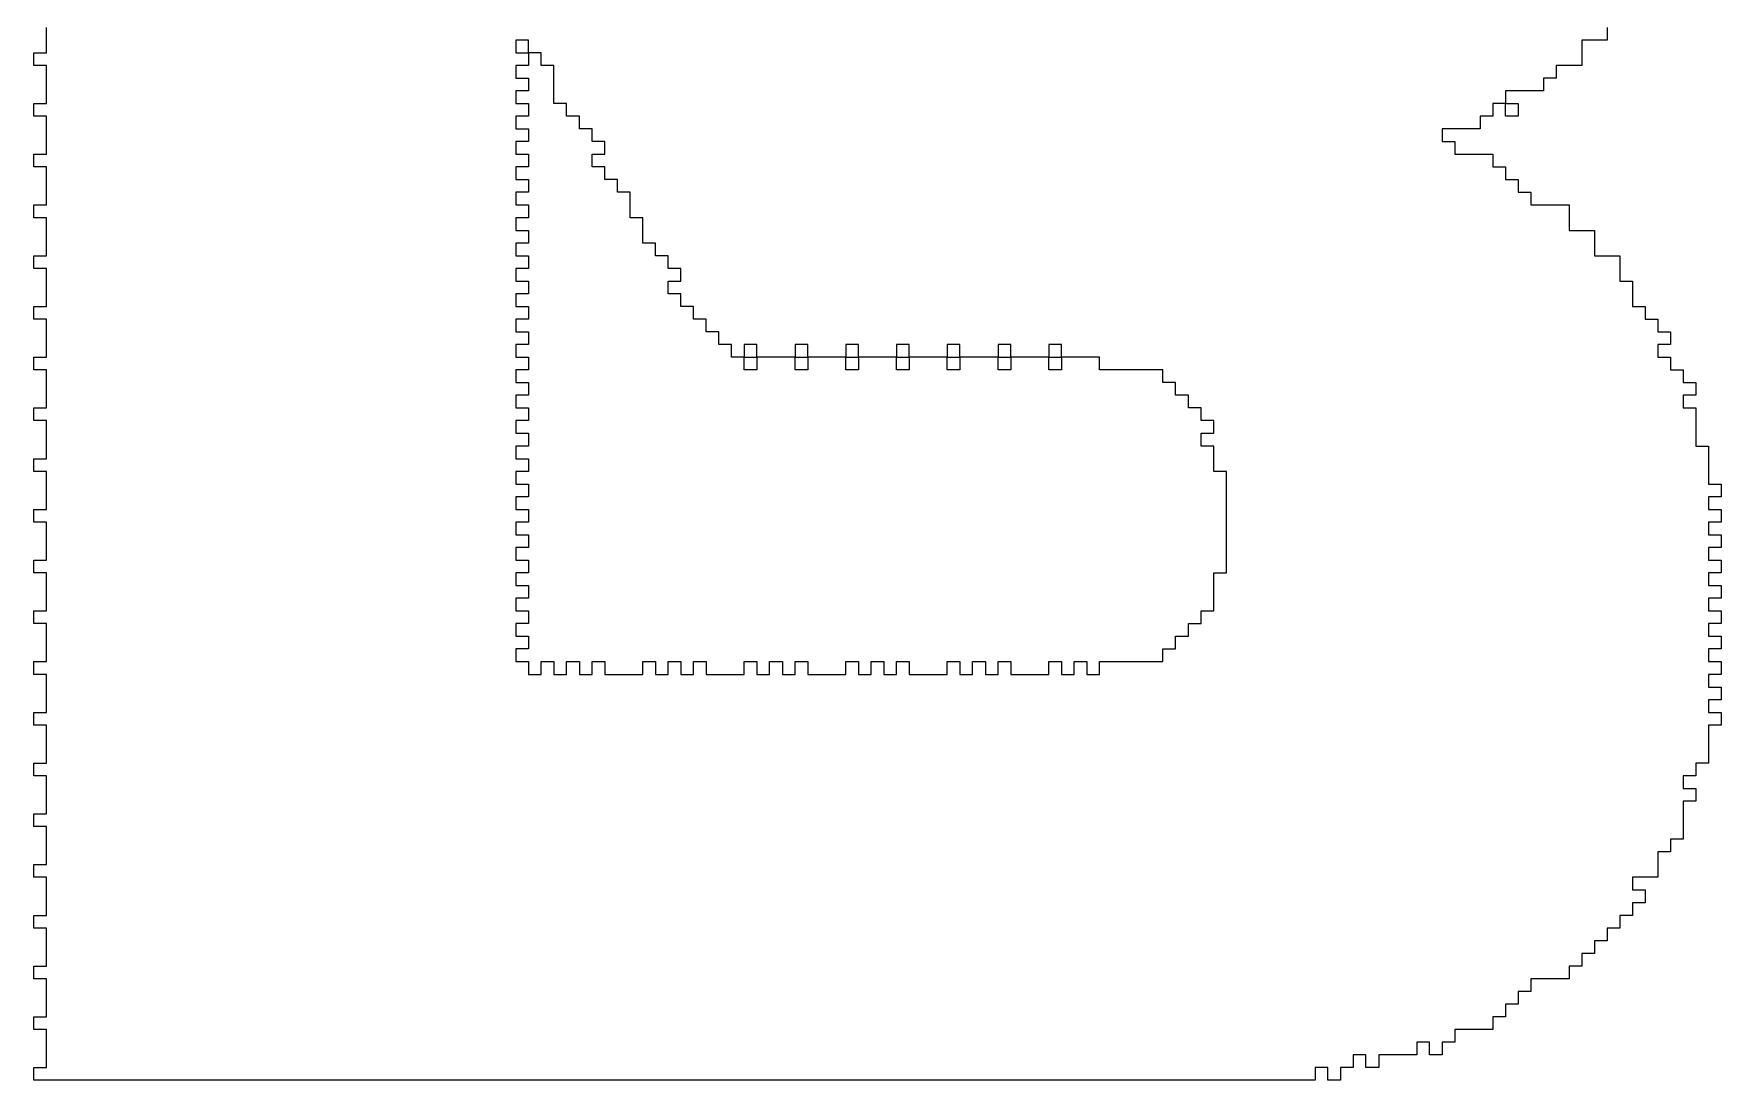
# Model space of a CAD drawing. Header units: millimetres. Extents: x 0 to 3.1, y 0 to 2.57.
# Drawn here: x 1.8828 to 1.9807, y 2.2103 to 2.2711 of the extents above; entities that cross this region are included whole.
import ezdxf

# ---------------------------------------------------------------- set-up
doc = ezdxf.new("R2010")
doc.units = ezdxf.units.MM
doc.header["$MEASUREMENT"] = 0
doc.layers.add('TopOverlay', color=2, linetype='Continuous')

msp = doc.modelspace()

# ---------------------------------------------------------------- linework, layer by layer
at = {"layer": 'TopOverlay'}
for p, q in [((1.883511, 2.270713), (1.883511, 2.27145)), ((1.974068, 2.27145), (1.974068, 2.270713)), ((1.882774, 2.269241), (1.882774, 2.269977)), ((1.882774, 2.269977), (1.883511, 2.269977)), ((1.883511, 2.269977), (1.883511, 2.270713)), ((1.911488, 2.270713), (1.910751, 2.270713)), ((1.910751, 2.270713), (1.910751, 2.269977)), ((1.910751, 2.269977), (1.911488, 2.269977)), ((1.911488, 2.269977), (1.911488, 2.270713)), ((1.911488, 2.269977), (1.911488, 2.269241)), ((1.912224, 2.269977), (1.911488, 2.269977)), ((1.912224, 2.269241), (1.912224, 2.269977)), ((1.974068, 2.270713), (1.972596, 2.270713)), ((1.972596, 2.270713), (1.972596, 2.269977)), ((1.972596, 2.269977), (1.972596, 2.269241)), ((1.883511, 2.269241), (1.882774, 2.269241)), ((1.883511, 2.268505), (1.883511, 2.269241)), ((1.911488, 2.269241), (1.910751, 2.269241)), ((1.910751, 2.269241), (1.910751, 2.268505)), ((1.91296, 2.269241), (1.912224, 2.269241)), ((1.91296, 2.268505), (1.91296, 2.269241)), ((1.972596, 2.269241), (1.971123, 2.269241)), ((1.971123, 2.269241), (1.971123, 2.268505)), ((1.883511, 2.267768), (1.883511, 2.268505)), ((1.910751, 2.268505), (1.911488, 2.268505)), ((1.911488, 2.268505), (1.911488, 2.267768)), ((1.91296, 2.267768), (1.91296, 2.268505)), ((1.971123, 2.268505), (1.970387, 2.268505)), ((1.970387, 2.268505), (1.970387, 2.267768)), ((1.882774, 2.266296), (1.882774, 2.267032)), ((1.882774, 2.267032), (1.883511, 2.267032)), ((1.883511, 2.267032), (1.883511, 2.267768)), ((1.911488, 2.267768), (1.910751, 2.267768)), ((1.910751, 2.267768), (1.910751, 2.267032)), ((1.910751, 2.267032), (1.911488, 2.267032)), ((1.911488, 2.267032), (1.911488, 2.266296)), ((1.91296, 2.267032), (1.91296, 2.267768)), ((1.913696, 2.267032), (1.91296, 2.267032)), ((1.913696, 2.266296), (1.913696, 2.267032)), ((1.968178, 2.267032), (1.967442, 2.267032)), ((1.967442, 2.267032), (1.967442, 2.266296)), ((1.970387, 2.267768), (1.968178, 2.267768)), ((1.968178, 2.267768), (1.968178, 2.267032)), ((1.968178, 2.267032), (1.968915, 2.267032)), ((1.968178, 2.266296), (1.968178, 2.267032)), ((1.968915, 2.267032), (1.968915, 2.266296)), ((1.883511, 2.266296), (1.882774, 2.266296)), ((1.883511, 2.26556), (1.883511, 2.266296)), ((1.911488, 2.266296), (1.910751, 2.266296)), ((1.910751, 2.266296), (1.910751, 2.26556)), ((1.914433, 2.266296), (1.913696, 2.266296)), ((1.914433, 2.26556), (1.914433, 2.266296)), ((1.967442, 2.266296), (1.966706, 2.266296)), ((1.966706, 2.266296), (1.966706, 2.26556)), ((1.968915, 2.266296), (1.968178, 2.266296)), ((1.883511, 2.264823), (1.883511, 2.26556)), ((1.910751, 2.26556), (1.911488, 2.26556)), ((1.911488, 2.26556), (1.911488, 2.264823)), ((1.915169, 2.26556), (1.914433, 2.26556)), ((1.915169, 2.264823), (1.915169, 2.26556)), ((1.966706, 2.26556), (1.964497, 2.26556)), ((1.964497, 2.26556), (1.964497, 2.264823)), ((1.882774, 2.263351), (1.882774, 2.264087)), ((1.882774, 2.264087), (1.883511, 2.264087)), ((1.883511, 2.264087), (1.883511, 2.264823)), ((1.911488, 2.264823), (1.910751, 2.264823)), ((1.910751, 2.264823), (1.910751, 2.264087)), ((1.910751, 2.264087), (1.911488, 2.264087)), ((1.911488, 2.264087), (1.911488, 2.263351)), ((1.915905, 2.264823), (1.915169, 2.264823)), ((1.915169, 2.263351), (1.915169, 2.264087)), ((1.915169, 2.264087), (1.915905, 2.264087)), ((1.915905, 2.264087), (1.915905, 2.264823)), ((1.964497, 2.264823), (1.965233, 2.264823)), ((1.965233, 2.264823), (1.965233, 2.264087)), ((1.965233, 2.264087), (1.967442, 2.264087)), ((1.967442, 2.264087), (1.967442, 2.263351)), ((1.883511, 2.263351), (1.882774, 2.263351)), ((1.883511, 2.262615), (1.883511, 2.263351)), ((1.911488, 2.263351), (1.910751, 2.263351)), ((1.910751, 2.263351), (1.910751, 2.262615)), ((1.915905, 2.263351), (1.915169, 2.263351)), ((1.915905, 2.262615), (1.915905, 2.263351)), ((1.967442, 2.263351), (1.968178, 2.263351)), ((1.968178, 2.263351), (1.968178, 2.262615)), ((1.883511, 2.261878), (1.883511, 2.262615)), ((1.910751, 2.262615), (1.911488, 2.262615)), ((1.911488, 2.262615), (1.911488, 2.261878)), ((1.916641, 2.262615), (1.915905, 2.262615)), ((1.916641, 2.261878), (1.916641, 2.262615)), ((1.968178, 2.262615), (1.968915, 2.262615)), ((1.968915, 2.262615), (1.968915, 2.261878)), ((1.882774, 2.260406), (1.882774, 2.261142)), ((1.882774, 2.261142), (1.883511, 2.261142)), ((1.883511, 2.261142), (1.883511, 2.261878)), ((1.911488, 2.261878), (1.910751, 2.261878)), ((1.910751, 2.261878), (1.910751, 2.261142)), ((1.910751, 2.261142), (1.911488, 2.261142)), ((1.911488, 2.261142), (1.911488, 2.260406)), ((1.917378, 2.261878), (1.916641, 2.261878)), ((1.917378, 2.261142), (1.917378, 2.261878)), ((1.917378, 2.260406), (1.917378, 2.261142)), ((1.968915, 2.261878), (1.969651, 2.261878)), ((1.969651, 2.261878), (1.969651, 2.261142)), ((1.969651, 2.261142), (1.97186, 2.261142)), ((1.97186, 2.261142), (1.97186, 2.260406)), ((1.883511, 2.260406), (1.882774, 2.260406)), ((1.883511, 2.25967), (1.883511, 2.260406)), ((1.911488, 2.260406), (1.910751, 2.260406)), ((1.910751, 2.260406), (1.910751, 2.25967)), ((1.918114, 2.260406), (1.917378, 2.260406)), ((1.918114, 2.25967), (1.918114, 2.260406)), ((1.97186, 2.260406), (1.97186, 2.25967)), ((1.883511, 2.258934), (1.883511, 2.25967)), ((1.910751, 2.25967), (1.911488, 2.25967)), ((1.911488, 2.25967), (1.911488, 2.258934)), ((1.918114, 2.258934), (1.918114, 2.25967)), ((1.97186, 2.25967), (1.973332, 2.25967)), ((1.973332, 2.25967), (1.973332, 2.258934)), ((1.882774, 2.257461), (1.882774, 2.258197)), ((1.882774, 2.258197), (1.883511, 2.258197)), ((1.883511, 2.258197), (1.883511, 2.258934)), ((1.911488, 2.258934), (1.910751, 2.258934)), ((1.910751, 2.258934), (1.910751, 2.258197)), ((1.910751, 2.258197), (1.911488, 2.258197)), ((1.911488, 2.258197), (1.911488, 2.257461)), ((1.91885, 2.258934), (1.918114, 2.258934)), ((1.91885, 2.258197), (1.91885, 2.258934)), ((1.919586, 2.258197), (1.91885, 2.258197)), ((1.919586, 2.257461), (1.919586, 2.258197)), ((1.973332, 2.258934), (1.973332, 2.258197)), ((1.973332, 2.258197), (1.974805, 2.258197)), ((1.974805, 2.258197), (1.974805, 2.257461)), ((1.883511, 2.257461), (1.882774, 2.257461)), ((1.883511, 2.256725), (1.883511, 2.257461)), ((1.911488, 2.257461), (1.910751, 2.257461)), ((1.910751, 2.257461), (1.910751, 2.256725)), ((1.920323, 2.257461), (1.919586, 2.257461)), ((1.920323, 2.256725), (1.920323, 2.257461)), ((1.974805, 2.257461), (1.974805, 2.256725)), ((1.883511, 2.255989), (1.883511, 2.256725)), ((1.910751, 2.256725), (1.911488, 2.256725)), ((1.911488, 2.256725), (1.911488, 2.255989)), ((1.919586, 2.255989), (1.919586, 2.256725)), ((1.919586, 2.256725), (1.920323, 2.256725)), ((1.974805, 2.256725), (1.975541, 2.256725)), ((1.975541, 2.256725), (1.975541, 2.255989)), ((1.882774, 2.254516), (1.882774, 2.255252)), ((1.882774, 2.255252), (1.883511, 2.255252)), ((1.883511, 2.255252), (1.883511, 2.255989)), ((1.911488, 2.255989), (1.910751, 2.255989)), ((1.910751, 2.255989), (1.910751, 2.255252)), ((1.910751, 2.255252), (1.911488, 2.255252)), ((1.911488, 2.255252), (1.911488, 2.254516)), ((1.920323, 2.255989), (1.919586, 2.255989)), ((1.920323, 2.255252), (1.920323, 2.255989)), ((1.921059, 2.255252), (1.920323, 2.255252)), ((1.921059, 2.254516), (1.921059, 2.255252)), ((1.975541, 2.255989), (1.975541, 2.255252)), ((1.975541, 2.255252), (1.976277, 2.255252)), ((1.976277, 2.255252), (1.976277, 2.254516)), ((1.883511, 2.254516), (1.882774, 2.254516)), ((1.883511, 2.25378), (1.883511, 2.254516)), ((1.911488, 2.254516), (1.910751, 2.254516)), ((1.910751, 2.254516), (1.910751, 2.25378)), ((1.921795, 2.254516), (1.921059, 2.254516)), ((1.921795, 2.25378), (1.921795, 2.254516)), ((1.976277, 2.254516), (1.977013, 2.254516)), ((1.977013, 2.254516), (1.977013, 2.25378)), ((1.883511, 2.253044), (1.883511, 2.25378)), ((1.910751, 2.25378), (1.911488, 2.25378)), ((1.911488, 2.25378), (1.911488, 2.253044)), ((1.922531, 2.25378), (1.921795, 2.25378)), ((1.922531, 2.253044), (1.922531, 2.25378)), ((1.977013, 2.25378), (1.97775, 2.25378)), ((1.97775, 2.25378), (1.97775, 2.253044)), ((1.882774, 2.251571), (1.882774, 2.252307)), ((1.882774, 2.252307), (1.883511, 2.252307)), ((1.883511, 2.252307), (1.883511, 2.253044)), ((1.911488, 2.253044), (1.910751, 2.253044)), ((1.910751, 2.253044), (1.910751, 2.252307)), ((1.910751, 2.252307), (1.911488, 2.252307)), ((1.911488, 2.252307), (1.911488, 2.251571)), ((1.923268, 2.253044), (1.922531, 2.253044)), ((1.923268, 2.252307), (1.923268, 2.253044)), ((1.924004, 2.252307), (1.923268, 2.252307)), ((1.92474, 2.253044), (1.924004, 2.253044)), ((1.924004, 2.253044), (1.924004, 2.252307)), ((1.924004, 2.252307), (1.92474, 2.252307)), ((1.924004, 2.251571), (1.924004, 2.252307)), ((1.92474, 2.252307), (1.92474, 2.253044)), ((1.926949, 2.252307), (1.92474, 2.252307)), ((1.92474, 2.252307), (1.92474, 2.251571)), ((1.927685, 2.253044), (1.926949, 2.253044)), ((1.926949, 2.253044), (1.926949, 2.252307)), ((1.926949, 2.252307), (1.927685, 2.252307)), ((1.926949, 2.251571), (1.926949, 2.252307)), ((1.927685, 2.252307), (1.927685, 2.253044)), ((1.929894, 2.252307), (1.927685, 2.252307)), ((1.927685, 2.252307), (1.927685, 2.251571)), ((1.93063, 2.253044), (1.929894, 2.253044)), ((1.929894, 2.253044), (1.929894, 2.252307)), ((1.929894, 2.252307), (1.93063, 2.252307)), ((1.929894, 2.251571), (1.929894, 2.252307)), ((1.93063, 2.252307), (1.93063, 2.253044)), ((1.932839, 2.252307), (1.93063, 2.252307)), ((1.93063, 2.252307), (1.93063, 2.251571)), ((1.933575, 2.253044), (1.932839, 2.253044)), ((1.932839, 2.253044), (1.932839, 2.252307)), ((1.932839, 2.252307), (1.933575, 2.252307)), ((1.932839, 2.251571), (1.932839, 2.252307)), ((1.933575, 2.252307), (1.933575, 2.253044)), ((1.935784, 2.252307), (1.933575, 2.252307)), ((1.933575, 2.252307), (1.933575, 2.251571)), ((1.93652, 2.253044), (1.935784, 2.253044)), ((1.935784, 2.253044), (1.935784, 2.252307)), ((1.935784, 2.252307), (1.93652, 2.252307)), ((1.935784, 2.251571), (1.935784, 2.252307)), ((1.93652, 2.252307), (1.93652, 2.253044)), ((1.938729, 2.252307), (1.93652, 2.252307)), ((1.93652, 2.252307), (1.93652, 2.251571)), ((1.939465, 2.253044), (1.938729, 2.253044)), ((1.938729, 2.253044), (1.938729, 2.252307)), ((1.938729, 2.252307), (1.939465, 2.252307)), ((1.938729, 2.251571), (1.938729, 2.252307)), ((1.939465, 2.252307), (1.939465, 2.253044)), ((1.941674, 2.252307), (1.939465, 2.252307)), ((1.939465, 2.252307), (1.939465, 2.251571)), ((1.94241, 2.253044), (1.941674, 2.253044)), ((1.941674, 2.253044), (1.941674, 2.252307)), ((1.941674, 2.252307), (1.94241, 2.252307)), ((1.941674, 2.251571), (1.941674, 2.252307)), ((1.94241, 2.252307), (1.94241, 2.253044)), ((1.944619, 2.252307), (1.94241, 2.252307)), ((1.94241, 2.252307), (1.94241, 2.251571)), ((1.944619, 2.251571), (1.944619, 2.252307)), ((1.97775, 2.253044), (1.977013, 2.253044)), ((1.977013, 2.253044), (1.977013, 2.252307)), ((1.977013, 2.252307), (1.97775, 2.252307)), ((1.97775, 2.252307), (1.97775, 2.251571)), ((1.883511, 2.251571), (1.882774, 2.251571)), ((1.883511, 2.250835), (1.883511, 2.251571)), ((1.911488, 2.251571), (1.910751, 2.251571)), ((1.910751, 2.251571), (1.910751, 2.250835)), ((1.92474, 2.251571), (1.924004, 2.251571)), ((1.927685, 2.251571), (1.926949, 2.251571)), ((1.93063, 2.251571), (1.929894, 2.251571)), ((1.933575, 2.251571), (1.932839, 2.251571)), ((1.93652, 2.251571), (1.935784, 2.251571)), ((1.939465, 2.251571), (1.938729, 2.251571)), ((1.94241, 2.251571), (1.941674, 2.251571)), ((1.9483, 2.251571), (1.944619, 2.251571)), ((1.9483, 2.250835), (1.9483, 2.251571)), ((1.97775, 2.251571), (1.978486, 2.251571)), ((1.978486, 2.251571), (1.978486, 2.250835)), ((1.883511, 2.250099), (1.883511, 2.250835)), ((1.910751, 2.250835), (1.911488, 2.250835)), ((1.911488, 2.250835), (1.911488, 2.250099)), ((1.949036, 2.250835), (1.9483, 2.250835)), ((1.949036, 2.250099), (1.949036, 2.250835)), ((1.978486, 2.250835), (1.979222, 2.250835)), ((1.979222, 2.250835), (1.979222, 2.250099)), ((1.882774, 2.248626), (1.882774, 2.249363)), ((1.882774, 2.249363), (1.883511, 2.249363)), ((1.883511, 2.249363), (1.883511, 2.250099)), ((1.911488, 2.250099), (1.910751, 2.250099)), ((1.910751, 2.250099), (1.910751, 2.249363)), ((1.910751, 2.249363), (1.911488, 2.249363)), ((1.911488, 2.249363), (1.911488, 2.248626)), ((1.949772, 2.250099), (1.949036, 2.250099)), ((1.949772, 2.249363), (1.949772, 2.250099)), ((1.950509, 2.249363), (1.949772, 2.249363)), ((1.950509, 2.248626), (1.950509, 2.249363)), ((1.979222, 2.250099), (1.978486, 2.250099)), ((1.978486, 2.250099), (1.978486, 2.249363)), ((1.978486, 2.249363), (1.979222, 2.249363)), ((1.979222, 2.249363), (1.979222, 2.248626)), ((1.883511, 2.248626), (1.882774, 2.248626)), ((1.883511, 2.24789), (1.883511, 2.248626)), ((1.911488, 2.248626), (1.910751, 2.248626)), ((1.910751, 2.248626), (1.910751, 2.24789)), ((1.951245, 2.248626), (1.950509, 2.248626)), ((1.951245, 2.24789), (1.951245, 2.248626)), ((1.979222, 2.248626), (1.979222, 2.24789)), ((1.883511, 2.247154), (1.883511, 2.24789)), ((1.910751, 2.24789), (1.911488, 2.24789)), ((1.911488, 2.24789), (1.911488, 2.247154)), ((1.950509, 2.247154), (1.950509, 2.24789)), ((1.950509, 2.24789), (1.951245, 2.24789)), ((1.979222, 2.24789), (1.979222, 2.247154)), ((1.882774, 2.245681), (1.882774, 2.246417)), ((1.882774, 2.246417), (1.883511, 2.246417)), ((1.883511, 2.246417), (1.883511, 2.247154)), ((1.911488, 2.247154), (1.910751, 2.247154)), ((1.910751, 2.247154), (1.910751, 2.246417)), ((1.910751, 2.246417), (1.911488, 2.246417)), ((1.911488, 2.246417), (1.911488, 2.245681)), ((1.951245, 2.247154), (1.950509, 2.247154)), ((1.951245, 2.246417), (1.951245, 2.247154)), ((1.951245, 2.245681), (1.951245, 2.246417)), ((1.979222, 2.247154), (1.979958, 2.247154)), ((1.979958, 2.247154), (1.979958, 2.246417)), ((1.979958, 2.246417), (1.979958, 2.245681)), ((1.883511, 2.245681), (1.882774, 2.245681)), ((1.883511, 2.244945), (1.883511, 2.245681)), ((1.911488, 2.245681), (1.910751, 2.245681)), ((1.910751, 2.245681), (1.910751, 2.244945)), ((1.951981, 2.245681), (1.951245, 2.245681)), ((1.951981, 2.244945), (1.951981, 2.245681)), ((1.979958, 2.245681), (1.979958, 2.244945)), ((1.883511, 2.244209), (1.883511, 2.244945)), ((1.910751, 2.244945), (1.911488, 2.244945)), ((1.911488, 2.244945), (1.911488, 2.244209)), ((1.951981, 2.244209), (1.951981, 2.244945)), ((1.979958, 2.244945), (1.980695, 2.244945)), ((1.980695, 2.244945), (1.980695, 2.244209)), ((1.882774, 2.242736), (1.882774, 2.243473)), ((1.882774, 2.243473), (1.883511, 2.243473)), ((1.883511, 2.243473), (1.883511, 2.244209)), ((1.911488, 2.244209), (1.910751, 2.244209)), ((1.910751, 2.244209), (1.910751, 2.243473)), ((1.910751, 2.243473), (1.911488, 2.243473)), ((1.911488, 2.243473), (1.911488, 2.242736)), ((1.951981, 2.243473), (1.951981, 2.244209)), ((1.951981, 2.242736), (1.951981, 2.243473)), ((1.980695, 2.244209), (1.979958, 2.244209)), ((1.979958, 2.244209), (1.979958, 2.243473)), ((1.979958, 2.243473), (1.980695, 2.243473)), ((1.980695, 2.243473), (1.980695, 2.242736)), ((1.883511, 2.242736), (1.882774, 2.242736)), ((1.883511, 2.242), (1.883511, 2.242736)), ((1.911488, 2.242736), (1.910751, 2.242736)), ((1.910751, 2.242736), (1.910751, 2.242)), ((1.951981, 2.242), (1.951981, 2.242736)), ((1.980695, 2.242736), (1.979958, 2.242736)), ((1.979958, 2.242736), (1.979958, 2.242)), ((1.883511, 2.241264), (1.883511, 2.242)), ((1.910751, 2.242), (1.911488, 2.242)), ((1.911488, 2.242), (1.911488, 2.241264)), ((1.951981, 2.241264), (1.951981, 2.242)), ((1.979958, 2.242), (1.980695, 2.242)), ((1.980695, 2.242), (1.980695, 2.241264)), ((1.882774, 2.239791), (1.882774, 2.240528)), ((1.882774, 2.240528), (1.883511, 2.240528)), ((1.883511, 2.240528), (1.883511, 2.241264)), ((1.911488, 2.241264), (1.910751, 2.241264)), ((1.910751, 2.241264), (1.910751, 2.240528)), ((1.910751, 2.240528), (1.911488, 2.240528)), ((1.911488, 2.240528), (1.911488, 2.239791)), ((1.951981, 2.240528), (1.951981, 2.241264)), ((1.951981, 2.239791), (1.951981, 2.240528)), ((1.980695, 2.241264), (1.979958, 2.241264)), ((1.979958, 2.241264), (1.979958, 2.240528)), ((1.979958, 2.240528), (1.980695, 2.240528)), ((1.980695, 2.240528), (1.980695, 2.239791)), ((1.883511, 2.239791), (1.882774, 2.239791)), ((1.883511, 2.239055), (1.883511, 2.239791)), ((1.911488, 2.239791), (1.910751, 2.239791)), ((1.910751, 2.239791), (1.910751, 2.239055)), ((1.951245, 2.239055), (1.951245, 2.239791)), ((1.951245, 2.239791), (1.951981, 2.239791)), ((1.980695, 2.239791), (1.979958, 2.239791)), ((1.979958, 2.239791), (1.979958, 2.239055)), ((1.883511, 2.238319), (1.883511, 2.239055)), ((1.910751, 2.239055), (1.911488, 2.239055)), ((1.911488, 2.239055), (1.911488, 2.238319)), ((1.951245, 2.238319), (1.951245, 2.239055)), ((1.979958, 2.239055), (1.980695, 2.239055)), ((1.980695, 2.239055), (1.980695, 2.238319)), ((1.882774, 2.236846), (1.882774, 2.237583)), ((1.882774, 2.237583), (1.883511, 2.237583)), ((1.883511, 2.237583), (1.883511, 2.238319)), ((1.911488, 2.238319), (1.910751, 2.238319)), ((1.910751, 2.238319), (1.910751, 2.237583)), ((1.910751, 2.237583), (1.911488, 2.237583)), ((1.911488, 2.237583), (1.911488, 2.236846)), ((1.950509, 2.236846), (1.950509, 2.237583)), ((1.950509, 2.237583), (1.951245, 2.237583)), ((1.951245, 2.237583), (1.951245, 2.238319)), ((1.980695, 2.238319), (1.979958, 2.238319)), ((1.979958, 2.238319), (1.979958, 2.237583)), ((1.979958, 2.237583), (1.980695, 2.237583)), ((1.980695, 2.237583), (1.980695, 2.236846)), ((1.883511, 2.236846), (1.882774, 2.236846)), ((1.883511, 2.23611), (1.883511, 2.236846)), ((1.911488, 2.236846), (1.910751, 2.236846)), ((1.910751, 2.236846), (1.910751, 2.23611)), ((1.949772, 2.23611), (1.949772, 2.236846)), ((1.949772, 2.236846), (1.950509, 2.236846)), ((1.980695, 2.236846), (1.979958, 2.236846)), ((1.979958, 2.236846), (1.979958, 2.23611)), ((1.883511, 2.235374), (1.883511, 2.23611)), ((1.910751, 2.23611), (1.911488, 2.23611)), ((1.911488, 2.23611), (1.911488, 2.235374)), ((1.949036, 2.235374), (1.949036, 2.23611)), ((1.949036, 2.23611), (1.949772, 2.23611)), ((1.979958, 2.23611), (1.980695, 2.23611)), ((1.980695, 2.23611), (1.980695, 2.235374)), ((1.882774, 2.233901), (1.882774, 2.234638)), ((1.882774, 2.234638), (1.883511, 2.234638)), ((1.883511, 2.234638), (1.883511, 2.235374)), ((1.911488, 2.235374), (1.910751, 2.235374)), ((1.910751, 2.235374), (1.910751, 2.234638)), ((1.910751, 2.234638), (1.911488, 2.234638)), ((1.911488, 2.234638), (1.911488, 2.233901)), ((1.912224, 2.233901), (1.912224, 2.234638)), ((1.912224, 2.234638), (1.91296, 2.234638)), ((1.91296, 2.234638), (1.91296, 2.233901)), ((1.913696, 2.233901), (1.913696, 2.234638)), ((1.913696, 2.234638), (1.914433, 2.234638)), ((1.914433, 2.234638), (1.914433, 2.233901)), ((1.915169, 2.233901), (1.915169, 2.234638)), ((1.915169, 2.234638), (1.915905, 2.234638)), ((1.915905, 2.234638), (1.915905, 2.233901)), ((1.918114, 2.233901), (1.918114, 2.234638)), ((1.918114, 2.234638), (1.91885, 2.234638)), ((1.91885, 2.234638), (1.91885, 2.233901)), ((1.919586, 2.233901), (1.919586, 2.234638)), ((1.919586, 2.234638), (1.920323, 2.234638)), ((1.920323, 2.234638), (1.920323, 2.233901)), ((1.921059, 2.233901), (1.921059, 2.234638)), ((1.921059, 2.234638), (1.921795, 2.234638)), ((1.921795, 2.234638), (1.921795, 2.233901)), ((1.924004, 2.233901), (1.924004, 2.234638)), ((1.924004, 2.234638), (1.92474, 2.234638)), ((1.92474, 2.234638), (1.92474, 2.233901)), ((1.925476, 2.233901), (1.925476, 2.234638)), ((1.925476, 2.234638), (1.926213, 2.234638)), ((1.926213, 2.234638), (1.926213, 2.233901)), ((1.926949, 2.233901), (1.926949, 2.234638)), ((1.926949, 2.234638), (1.927685, 2.234638)), ((1.927685, 2.234638), (1.927685, 2.233901)), ((1.929894, 2.233901), (1.929894, 2.234638)), ((1.929894, 2.234638), (1.93063, 2.234638)), ((1.93063, 2.234638), (1.93063, 2.233901)), ((1.931366, 2.233901), (1.931366, 2.234638)), ((1.931366, 2.234638), (1.932103, 2.234638)), ((1.932103, 2.234638), (1.932103, 2.233901)), ((1.932839, 2.233901), (1.932839, 2.234638)), ((1.932839, 2.234638), (1.933575, 2.234638)), ((1.933575, 2.234638), (1.933575, 2.233901)), ((1.935784, 2.233901), (1.935784, 2.234638)), ((1.935784, 2.234638), (1.93652, 2.234638)), ((1.93652, 2.234638), (1.93652, 2.233901)), ((1.937256, 2.233901), (1.937256, 2.234638)), ((1.937256, 2.234638), (1.937992, 2.234638)), ((1.937992, 2.234638), (1.937992, 2.233901)), ((1.938729, 2.233901), (1.938729, 2.234638)), ((1.938729, 2.234638), (1.939465, 2.234638)), ((1.939465, 2.234638), (1.939465, 2.233901)), ((1.941674, 2.233901), (1.941674, 2.234638)), ((1.941674, 2.234638), (1.94241, 2.234638)), ((1.94241, 2.234638), (1.94241, 2.233901)), ((1.943146, 2.233901), (1.943146, 2.234638)), ((1.943146, 2.234638), (1.943882, 2.234638)), ((1.943882, 2.234638), (1.943882, 2.233901)), ((1.944619, 2.233901), (1.944619, 2.234638)), ((1.944619, 2.234638), (1.9483, 2.234638)), ((1.9483, 2.234638), (1.9483, 2.235374)), ((1.9483, 2.235374), (1.949036, 2.235374)), ((1.980695, 2.235374), (1.979958, 2.235374)), ((1.979958, 2.235374), (1.979958, 2.234638)), ((1.979958, 2.234638), (1.980695, 2.234638)), ((1.980695, 2.234638), (1.980695, 2.233901)), ((1.883511, 2.233901), (1.882774, 2.233901)), ((1.883511, 2.233165), (1.883511, 2.233901)), ((1.911488, 2.233901), (1.912224, 2.233901)), ((1.91296, 2.233901), (1.913696, 2.233901)), ((1.914433, 2.233901), (1.915169, 2.233901)), ((1.915905, 2.233901), (1.918114, 2.233901)), ((1.91885, 2.233901), (1.919586, 2.233901)), ((1.920323, 2.233901), (1.921059, 2.233901)), ((1.921795, 2.233901), (1.924004, 2.233901)), ((1.92474, 2.233901), (1.925476, 2.233901)), ((1.926213, 2.233901), (1.926949, 2.233901)), ((1.927685, 2.233901), (1.929894, 2.233901)), ((1.93063, 2.233901), (1.931366, 2.233901)), ((1.932103, 2.233901), (1.932839, 2.233901)), ((1.933575, 2.233901), (1.935784, 2.233901)), ((1.93652, 2.233901), (1.937256, 2.233901)), ((1.937992, 2.233901), (1.938729, 2.233901)), ((1.939465, 2.233901), (1.941674, 2.233901)), ((1.94241, 2.233901), (1.943146, 2.233901)), ((1.943882, 2.233901), (1.944619, 2.233901)), ((1.980695, 2.233901), (1.979958, 2.233901)), ((1.979958, 2.233901), (1.979958, 2.233165)), ((1.883511, 2.232429), (1.883511, 2.233165)), ((1.979958, 2.233165), (1.980695, 2.233165)), ((1.980695, 2.233165), (1.980695, 2.232429)), ((1.882774, 2.230956), (1.882774, 2.231693)), ((1.882774, 2.231693), (1.883511, 2.231693)), ((1.883511, 2.231693), (1.883511, 2.232429)), ((1.980695, 2.232429), (1.979958, 2.232429)), ((1.979958, 2.232429), (1.979958, 2.231693)), ((1.979958, 2.231693), (1.980695, 2.231693)), ((1.980695, 2.231693), (1.980695, 2.230956)), ((1.883511, 2.230956), (1.882774, 2.230956)), ((1.883511, 2.23022), (1.883511, 2.230956)), ((1.980695, 2.230956), (1.979958, 2.230956)), ((1.979958, 2.230956), (1.979958, 2.23022)), ((1.883511, 2.229484), (1.883511, 2.23022)), ((1.979958, 2.23022), (1.979958, 2.229484)), ((1.882774, 2.228012), (1.882774, 2.228748)), ((1.882774, 2.228748), (1.883511, 2.228748)), ((1.883511, 2.228748), (1.883511, 2.229484)), ((1.979958, 2.228748), (1.979222, 2.228748)), ((1.979222, 2.228748), (1.979222, 2.228012)), ((1.979958, 2.229484), (1.979958, 2.228748)), ((1.883511, 2.228012), (1.882774, 2.228012)), ((1.883511, 2.227275), (1.883511, 2.228012)), ((1.979222, 2.228012), (1.978486, 2.228012)), ((1.978486, 2.228012), (1.978486, 2.227275)), ((1.883511, 2.226539), (1.883511, 2.227275)), ((1.978486, 2.227275), (1.979222, 2.227275)), ((1.979222, 2.227275), (1.979222, 2.226539)), ((1.882774, 2.225067), (1.882774, 2.225803)), ((1.882774, 2.225803), (1.883511, 2.225803)), ((1.883511, 2.225803), (1.883511, 2.226539)), ((1.979222, 2.226539), (1.978486, 2.226539)), ((1.978486, 2.226539), (1.978486, 2.225803)), ((1.978486, 2.225803), (1.978486, 2.225067)), ((1.883511, 2.225067), (1.882774, 2.225067)), ((1.883511, 2.22433), (1.883511, 2.225067)), ((1.978486, 2.225067), (1.978486, 2.22433)), ((1.883511, 2.223594), (1.883511, 2.22433)), ((1.978486, 2.22433), (1.97775, 2.22433)), ((1.97775, 2.22433), (1.97775, 2.223594)), ((1.882774, 2.222122), (1.882774, 2.222858)), ((1.882774, 2.222858), (1.883511, 2.222858)), ((1.883511, 2.222858), (1.883511, 2.223594)), ((1.97775, 2.223594), (1.977013, 2.223594)), ((1.977013, 2.223594), (1.977013, 2.222858)), ((1.977013, 2.222858), (1.977013, 2.222122)), ((1.883511, 2.222122), (1.882774, 2.222122)), ((1.883511, 2.221385), (1.883511, 2.222122)), ((1.977013, 2.222122), (1.975541, 2.222122)), ((1.975541, 2.222122), (1.975541, 2.221385)), ((1.883511, 2.220649), (1.883511, 2.221385)), ((1.975541, 2.221385), (1.976277, 2.221385)), ((1.976277, 2.221385), (1.976277, 2.220649)), ((1.882774, 2.219177), (1.882774, 2.219913)), ((1.882774, 2.219913), (1.883511, 2.219913)), ((1.883511, 2.219913), (1.883511, 2.220649)), ((1.975541, 2.219913), (1.974805, 2.219913)), ((1.974805, 2.219913), (1.974805, 2.219177)), ((1.976277, 2.220649), (1.975541, 2.220649)), ((1.975541, 2.220649), (1.975541, 2.219913)), ((1.883511, 2.219177), (1.882774, 2.219177)), ((1.883511, 2.21844), (1.883511, 2.219177)), ((1.974805, 2.219177), (1.974068, 2.219177)), ((1.974068, 2.219177), (1.974068, 2.21844)), ((1.883511, 2.217704), (1.883511, 2.21844)), ((1.974068, 2.21844), (1.973332, 2.21844)), ((1.973332, 2.21844), (1.973332, 2.217704)), ((1.882774, 2.216232), (1.882774, 2.216968)), ((1.882774, 2.216968), (1.883511, 2.216968)), ((1.883511, 2.216968), (1.883511, 2.217704)), ((1.972596, 2.216968), (1.97186, 2.216968)), ((1.97186, 2.216968), (1.97186, 2.216232)), ((1.973332, 2.217704), (1.972596, 2.217704)), ((1.972596, 2.217704), (1.972596, 2.216968)), ((1.883511, 2.216232), (1.882774, 2.216232)), ((1.883511, 2.215495), (1.883511, 2.216232)), ((1.97186, 2.216232), (1.969651, 2.216232)), ((1.969651, 2.216232), (1.969651, 2.215495)), ((1.883511, 2.214759), (1.883511, 2.215495)), ((1.969651, 2.215495), (1.968915, 2.215495)), ((1.968915, 2.215495), (1.968915, 2.214759)), ((1.882774, 2.213287), (1.882774, 2.214023)), ((1.882774, 2.214023), (1.883511, 2.214023)), ((1.883511, 2.214023), (1.883511, 2.214759)), ((1.968178, 2.214023), (1.967442, 2.214023)), ((1.967442, 2.214023), (1.967442, 2.213287)), ((1.968915, 2.214759), (1.968178, 2.214759)), ((1.968178, 2.214759), (1.968178, 2.214023)), ((1.883511, 2.213287), (1.882774, 2.213287)), ((1.883511, 2.21255), (1.883511, 2.213287)), ((1.967442, 2.213287), (1.965233, 2.213287)), ((1.965233, 2.213287), (1.965233, 2.21255)), ((1.883511, 2.211814), (1.883511, 2.21255)), ((1.963761, 2.21255), (1.963025, 2.21255)), ((1.963025, 2.21255), (1.963025, 2.211814)), ((1.963761, 2.211814), (1.963761, 2.21255)), ((1.965233, 2.21255), (1.964497, 2.21255)), ((1.964497, 2.21255), (1.964497, 2.211814)), ((1.882774, 2.210342), (1.882774, 2.211078)), ((1.882774, 2.211078), (1.883511, 2.211078)), ((1.883511, 2.211078), (1.883511, 2.211814)), ((1.957871, 2.211078), (1.957135, 2.211078)), ((1.957135, 2.211078), (1.957135, 2.210342)), ((1.957871, 2.210342), (1.957871, 2.211078)), ((1.959344, 2.211078), (1.958607, 2.211078)), ((1.958607, 2.211078), (1.958607, 2.210342)), ((1.96008, 2.211814), (1.959344, 2.211814)), ((1.959344, 2.211814), (1.959344, 2.211078)), ((1.96008, 2.211078), (1.96008, 2.211814)), ((1.960816, 2.211078), (1.96008, 2.211078)), ((1.963025, 2.211814), (1.960816, 2.211814)), ((1.960816, 2.211814), (1.960816, 2.211078)), ((1.964497, 2.211814), (1.963761, 2.211814)), ((1.957135, 2.210342), (1.882774, 2.210342)), ((1.958607, 2.210342), (1.957871, 2.210342))]:
    msp.add_line(p, q, dxfattribs=at)

doc.saveas('drawing.dxf')
